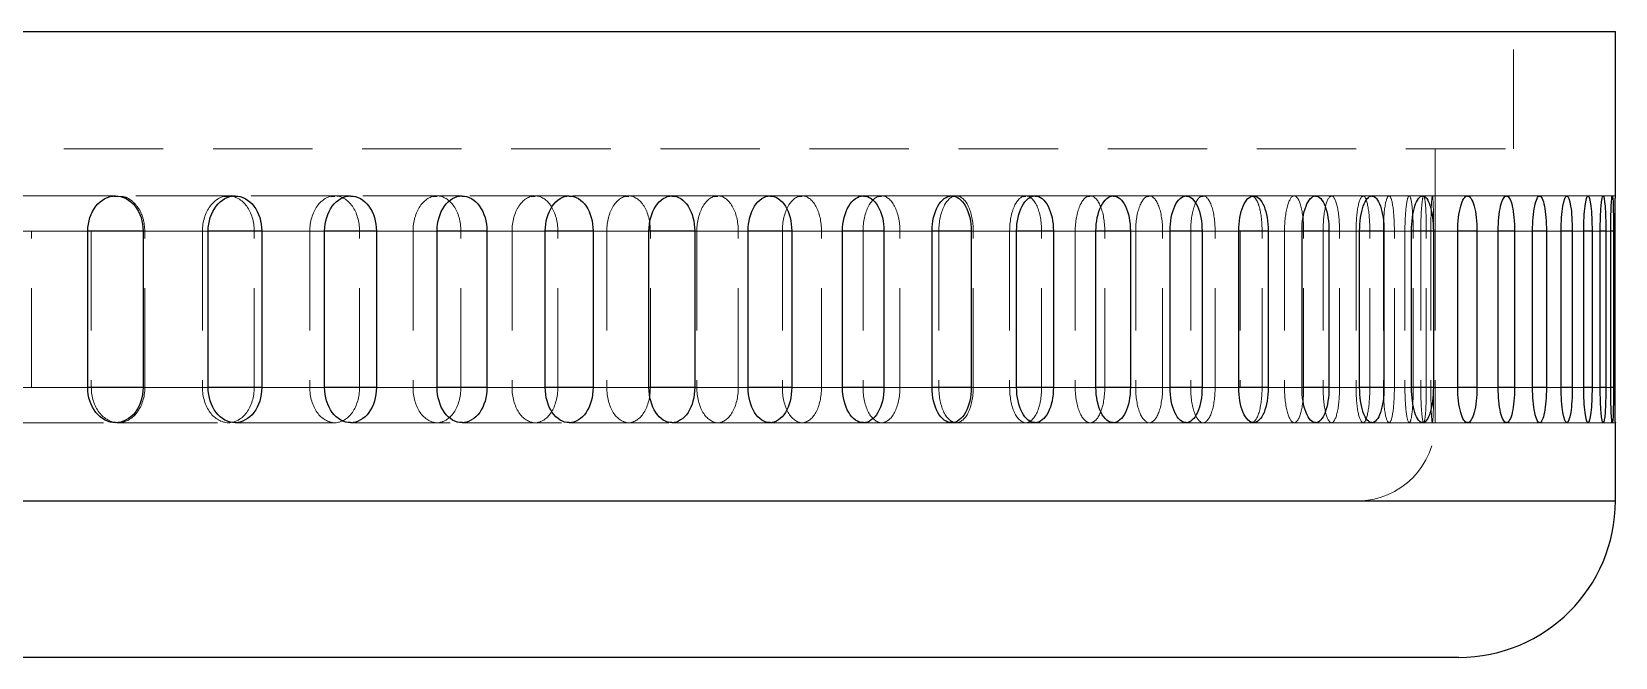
# Model space of a CAD drawing. Header units: millimetres. Extents: x 0 to 420, y 0 to 297.
# Drawn here: x 330.42 to 350.65, y 115.15 to 123.15 of the extents above; entities that cross this region are included whole.
import ezdxf

# ---------------------------------------------------------------- set-up
doc = ezdxf.new("R2010")
doc.units = ezdxf.units.MM
doc.linetypes.add('HIDDEN', pattern=[1.905, 1.27, -0.635])

msp = doc.modelspace()

# ---------------------------------------------------------------- linework, layer by layer
at = {"color": 7, "linetype": 'Continuous', "lineweight": 25}
for p, q in [((300.349, 123.149), (350.649, 123.149)), ((350.649, 121.043), (350.649, 123.149)), ((331.134, 118.599), (331.134, 120.599)), ((331.841, 120.599), (331.841, 118.599)), ((332.672, 118.599), (332.672, 120.599)), ((333.357, 120.599), (333.357, 118.599)), ((334.16, 118.599), (334.16, 120.599)), ((334.821, 120.599), (334.821, 118.599)), ((335.596, 118.599), (335.596, 120.599)), ((336.233, 120.599), (336.233, 118.599)), ((336.978, 118.599), (336.978, 120.599)), ((337.589, 120.599), (337.589, 118.599)), ((338.303, 118.599), (338.303, 120.599)), ((338.888, 120.599), (338.888, 118.599)), ((339.57, 118.599), (339.57, 120.599)), ((340.127, 120.599), (340.127, 118.599)), ((340.776, 118.599), (340.776, 120.599)), ((341.305, 120.599), (341.305, 118.599)), ((341.92, 118.599), (341.92, 120.599)), ((342.42, 120.599), (342.42, 118.599)), ((343, 118.599), (343, 120.599)), ((343.47, 120.599), (343.47, 118.599)), ((344.014, 118.599), (344.014, 120.599)), ((344.453, 120.599), (344.453, 118.599)), ((344.96, 118.599), (344.96, 120.599)), ((345.369, 120.599), (345.369, 118.599)), ((345.838, 118.599), (345.838, 120.599)), ((346.215, 120.599), (346.215, 118.599)), ((346.646, 118.599), (346.646, 120.599)), ((346.99, 120.599), (346.99, 118.599)), ((347.382, 118.599), (347.382, 120.599)), ((347.693, 120.599), (347.693, 118.599)), ((348.046, 118.599), (348.046, 120.599)), ((348.324, 120.599), (348.324, 118.599)), ((348.636, 118.599), (348.636, 120.599)), ((348.88, 120.599), (348.88, 118.599)), ((349.152, 118.599), (349.152, 120.599)), ((349.362, 120.599), (349.362, 118.599)), ((349.592, 118.599), (349.592, 120.599)), ((349.768, 120.599), (349.768, 118.599)), ((349.957, 118.599), (349.957, 120.599)), ((350.098, 120.599), (350.098, 118.599)), ((350.245, 118.599), (350.245, 120.599)), ((350.351, 120.599), (350.351, 118.599)), ((350.456, 118.599), (350.456, 120.599)), ((350.527, 120.599), (350.527, 118.599)), ((350.59, 118.599), (350.59, 120.599)), ((350.625, 120.599), (350.625, 118.599)), ((350.647, 118.599), (350.647, 120.599)), ((350.649, 117.149), (350.649, 118.155)), ((348.649, 115.149), (300.349, 115.149))]:
    msp.add_line(p, q, dxfattribs=at)
at = {"color": 7, "linetype": 'HIDDEN', "lineweight": 18}
for p, q in [((349.349, 121.649), (349.349, 123.149)), ((300.349, 121.649), (349.349, 121.649)), ((348.349, 121.048), (348.349, 121.649)), ((331.489, 121.049), (330.065, 121.049)), ((331.465, 121.039), (331.522, 121.043)), ((331.548, 121.039), (331.489, 121.043)), ((333.016, 121.049), (331.522, 121.049)), ((332.876, 121.039), (332.931, 121.043)), ((334.492, 121.049), (333.016, 121.049)), ((333.073, 121.039), (333.016, 121.043)), ((334.237, 121.039), (334.29, 121.043)), ((335.916, 121.049), (334.492, 121.049)), ((334.547, 121.039), (334.492, 121.043)), ((335.545, 121.039), (335.596, 121.043)), ((337.285, 121.049), (335.916, 121.049)), ((335.969, 121.039), (335.916, 121.043)), ((336.799, 121.039), (336.848, 121.043)), ((338.597, 121.049), (337.285, 121.049)), ((337.336, 121.039), (337.285, 121.043)), ((337.997, 121.039), (338.044, 121.043)), ((339.85, 121.049), (338.597, 121.049)), ((338.646, 121.039), (338.597, 121.043)), ((339.137, 121.039), (339.182, 121.043)), ((341.042, 121.049), (339.85, 121.049)), ((339.896, 121.039), (339.85, 121.043)), ((340.217, 121.039), (340.259, 121.043)), ((342.171, 121.049), (341.042, 121.049)), ((341.086, 121.039), (341.042, 121.043)), ((341.236, 121.039), (341.275, 121.043)), ((343.236, 121.049), (342.171, 121.049)), ((342.213, 121.039), (342.171, 121.043)), ((342.192, 121.039), (342.229, 121.043)), ((343.083, 121.039), (343.117, 121.043)), ((344.235, 121.049), (343.236, 121.049)), ((343.276, 121.039), (343.236, 121.043)), ((343.908, 121.039), (343.94, 121.043)), ((345.166, 121.049), (344.235, 121.049)), ((344.272, 121.039), (344.235, 121.043)), ((344.666, 121.039), (344.695, 121.043)), ((346.028, 121.049), (345.166, 121.049)), ((345.2, 121.039), (345.166, 121.043)), ((345.356, 121.039), (345.382, 121.043)), ((346.82, 121.049), (346.028, 121.049)), ((346.06, 121.039), (346.028, 121.043)), ((347.54, 121.049), (346.82, 121.049)), ((346.848, 121.039), (346.82, 121.043)), ((347.005, 121.036), (347.022, 121.048)), ((347.412, 121.036), (347.426, 121.048)), ((347.566, 121.039), (347.539, 121.043)), ((348.187, 121.049), (347.54, 121.049)), ((348.76, 121.049), (348.187, 121.049)), ((348.21, 121.039), (348.187, 121.043)), ((349.259, 121.049), (348.76, 121.049)), ((348.78, 121.039), (348.76, 121.043)), ((349.682, 121.049), (349.259, 121.049)), ((349.276, 121.039), (349.259, 121.043)), ((350.029, 121.049), (349.682, 121.049)), ((349.697, 121.039), (349.682, 121.043)), ((350.3, 121.049), (350.029, 121.049)), ((350.041, 121.039), (350.029, 121.043)), ((350.494, 121.049), (350.3, 121.049)), ((350.309, 121.039), (350.3, 121.043)), ((350.499, 121.039), (350.493, 121.043)), ((350.61, 121.049), (350.494, 121.049)), ((350.649, 121.049), (350.61, 121.049)), ((331.134, 120.599), (329.71, 120.599)), ((330.417, 118.599), (330.417, 120.599)), ((331.841, 120.599), (330.417, 120.599)), ((331.134, 120.599), (330.417, 120.599)), ((331.179, 120.599), (331.179, 118.599)), ((332.672, 120.599), (331.179, 120.599)), ((331.863, 118.599), (331.863, 120.599)), ((333.357, 120.599), (331.863, 120.599)), ((332.672, 120.599), (331.863, 120.599)), ((332.599, 120.599), (332.599, 118.599)), ((334.16, 120.599), (332.599, 120.599)), ((333.26, 118.599), (333.26, 120.599)), ((334.821, 120.599), (333.26, 120.599)), ((334.16, 120.599), (333.26, 120.599)), ((333.97, 120.599), (333.97, 118.599)), ((335.596, 120.599), (333.97, 120.599)), ((334.606, 118.599), (334.606, 120.599)), ((336.233, 120.599), (334.606, 120.599)), ((335.596, 120.599), (334.606, 120.599)), ((335.289, 120.599), (335.289, 118.599)), ((336.978, 120.599), (335.289, 120.599)), ((335.9, 118.599), (335.9, 120.599)), ((337.589, 120.599), (335.9, 120.599)), ((336.978, 120.599), (335.9, 120.599)), ((336.554, 120.599), (336.554, 118.599)), ((338.303, 120.599), (336.554, 120.599)), ((337.139, 118.599), (337.139, 120.599)), ((338.888, 120.599), (337.139, 120.599)), ((338.303, 120.599), (337.139, 120.599)), ((337.764, 120.599), (337.764, 118.599)), ((339.57, 120.599), (337.764, 120.599)), ((338.321, 118.599), (338.321, 120.599)), ((340.127, 120.599), (338.321, 120.599)), ((339.57, 120.599), (338.321, 120.599)), ((338.915, 120.599), (338.915, 118.599)), ((340.776, 120.599), (338.915, 120.599)), ((339.444, 118.599), (339.444, 120.599)), ((341.305, 120.599), (339.444, 120.599)), ((340.776, 120.599), (339.444, 120.599)), ((340.007, 120.599), (340.007, 118.599)), ((341.92, 120.599), (340.007, 120.599)), ((340.507, 118.599), (340.507, 120.599)), ((342.42, 120.599), (340.507, 120.599)), ((341.92, 120.599), (340.507, 120.599)), ((341.038, 120.599), (341.038, 118.599)), ((343, 120.599), (341.038, 120.599)), ((341.509, 118.599), (341.509, 120.599)), ((343.47, 120.599), (341.509, 120.599)), ((343, 120.599), (341.509, 120.599)), ((342.007, 120.599), (342.007, 118.599)), ((344.014, 120.599), (342.007, 120.599)), ((342.446, 118.599), (342.446, 120.599)), ((344.453, 120.599), (342.446, 120.599)), ((344.014, 120.599), (342.446, 120.599)), ((342.911, 120.599), (342.911, 118.599)), ((344.96, 120.599), (342.911, 120.599)), ((343.319, 118.599), (343.319, 120.599)), ((345.369, 120.599), (343.319, 120.599)), ((344.96, 120.599), (343.319, 120.599)), ((343.749, 120.599), (343.749, 118.599)), ((345.838, 120.599), (343.749, 120.599)), ((344.126, 118.599), (344.126, 120.599)), ((346.215, 120.599), (344.126, 120.599)), ((345.838, 120.599), (344.126, 120.599)), ((344.521, 120.599), (344.521, 118.599)), ((346.646, 120.599), (344.521, 120.599)), ((344.865, 118.599), (344.865, 120.599)), ((346.99, 120.599), (344.865, 120.599)), ((346.646, 120.599), (344.865, 120.599)), ((345.224, 120.599), (345.224, 118.599)), ((347.382, 120.599), (345.224, 120.599)), ((345.536, 118.599), (345.536, 120.599)), ((347.693, 120.599), (345.536, 120.599)), ((347.382, 120.599), (345.536, 120.599)), ((345.858, 120.599), (345.858, 118.599)), ((348.046, 120.599), (345.858, 120.599)), ((346.136, 118.599), (346.136, 120.599)), ((348.324, 120.599), (346.136, 120.599)), ((348.046, 120.599), (346.136, 120.599)), ((346.422, 120.599), (346.422, 118.599)), ((348.636, 120.599), (346.422, 120.599)), ((346.667, 118.599), (346.667, 120.599)), ((348.88, 120.599), (346.667, 120.599)), ((348.636, 120.599), (346.667, 120.599)), ((346.915, 120.599), (346.915, 118.599)), ((349.152, 120.599), (346.915, 120.599)), ((347.125, 118.599), (347.125, 120.599)), ((349.362, 120.599), (347.125, 120.599)), ((349.152, 120.599), (347.125, 120.599)), ((347.336, 120.599), (347.336, 118.599)), ((349.592, 120.599), (347.336, 120.599)), ((347.512, 118.599), (347.512, 120.599)), ((349.768, 120.599), (347.512, 120.599)), ((349.592, 120.599), (347.512, 120.599)), ((347.685, 120.599), (347.685, 118.599)), ((349.957, 120.599), (347.685, 120.599)), ((347.826, 118.599), (347.826, 120.599)), ((350.098, 120.599), (347.826, 120.599)), ((349.957, 120.599), (347.826, 120.599)), ((347.961, 120.599), (347.961, 118.599)), ((350.245, 120.599), (347.961, 120.599)), ((348.067, 118.599), (348.067, 120.599)), ((350.351, 120.599), (348.067, 120.599)), ((350.245, 120.599), (348.067, 120.599)), ((348.163, 120.599), (348.163, 118.599)), ((350.456, 120.599), (348.163, 120.599)), ((348.234, 118.599), (348.234, 120.599)), ((350.527, 120.599), (348.234, 120.599)), ((350.456, 120.599), (348.234, 120.599)), ((348.292, 120.599), (348.292, 118.599)), ((350.59, 120.599), (348.292, 120.599)), ((348.327, 118.599), (348.327, 120.599)), ((350.625, 120.599), (348.327, 120.599)), ((350.59, 120.599), (348.327, 120.599)), ((348.347, 120.599), (348.347, 118.599)), ((350.647, 120.599), (348.347, 120.599)), ((331.134, 118.599), (329.71, 118.599)), ((331.841, 118.599), (330.417, 118.599)), ((331.134, 118.599), (330.417, 118.599)), ((332.672, 118.599), (331.179, 118.599)), ((333.357, 118.599), (331.863, 118.599)), ((332.672, 118.599), (331.863, 118.599)), ((334.16, 118.599), (332.599, 118.599)), ((334.821, 118.599), (333.26, 118.599)), ((334.16, 118.599), (333.26, 118.599)), ((335.596, 118.599), (333.97, 118.599)), ((336.233, 118.599), (334.606, 118.599)), ((335.596, 118.599), (334.606, 118.599)), ((336.978, 118.599), (335.289, 118.599)), ((337.589, 118.599), (335.9, 118.599)), ((336.978, 118.599), (335.9, 118.599)), ((338.303, 118.599), (336.554, 118.599)), ((338.888, 118.599), (337.139, 118.599)), ((338.303, 118.599), (337.139, 118.599)), ((339.57, 118.599), (337.764, 118.599)), ((340.127, 118.599), (338.321, 118.599)), ((339.57, 118.599), (338.321, 118.599)), ((340.776, 118.599), (338.915, 118.599)), ((341.305, 118.599), (339.444, 118.599)), ((340.776, 118.599), (339.444, 118.599)), ((341.92, 118.599), (340.007, 118.599)), ((342.42, 118.599), (340.507, 118.599)), ((341.92, 118.599), (340.507, 118.599)), ((343, 118.599), (341.038, 118.599)), ((343.47, 118.599), (341.509, 118.599)), ((343, 118.599), (341.509, 118.599)), ((344.014, 118.599), (342.007, 118.599)), ((344.453, 118.599), (342.446, 118.599)), ((344.014, 118.599), (342.446, 118.599)), ((344.96, 118.599), (342.911, 118.599)), ((345.369, 118.599), (343.319, 118.599)), ((344.96, 118.599), (343.319, 118.599)), ((345.838, 118.599), (343.749, 118.599)), ((346.215, 118.599), (344.126, 118.599)), ((345.838, 118.599), (344.126, 118.599)), ((346.646, 118.599), (344.521, 118.599)), ((346.99, 118.599), (344.865, 118.599)), ((346.646, 118.599), (344.865, 118.599)), ((347.382, 118.599), (345.224, 118.599)), ((347.693, 118.599), (345.536, 118.599)), ((347.382, 118.599), (345.536, 118.599)), ((348.046, 118.599), (345.858, 118.599)), ((348.324, 118.599), (346.136, 118.599)), ((348.046, 118.599), (346.136, 118.599)), ((348.636, 118.599), (346.422, 118.599)), ((348.88, 118.599), (346.667, 118.599)), ((348.636, 118.599), (346.667, 118.599)), ((349.152, 118.599), (346.915, 118.599)), ((349.362, 118.599), (347.125, 118.599)), ((349.152, 118.599), (347.125, 118.599)), ((349.592, 118.599), (347.336, 118.599)), ((349.768, 118.599), (347.512, 118.599)), ((349.592, 118.599), (347.512, 118.599)), ((349.957, 118.599), (347.685, 118.599)), ((350.098, 118.599), (347.826, 118.599)), ((349.957, 118.599), (347.826, 118.599)), ((350.245, 118.599), (347.961, 118.599)), ((350.351, 118.599), (348.067, 118.599)), ((350.245, 118.599), (348.067, 118.599)), ((350.456, 118.599), (348.163, 118.599)), ((350.527, 118.599), (348.234, 118.599)), ((350.456, 118.599), (348.234, 118.599)), ((350.59, 118.599), (348.292, 118.599)), ((350.625, 118.599), (348.327, 118.599)), ((350.59, 118.599), (348.327, 118.599)), ((350.647, 118.599), (348.347, 118.599)), ((331.43, 118.159), (331.489, 118.155)), ((332.959, 118.159), (333.016, 118.155)), ((334.437, 118.159), (334.492, 118.155)), ((335.863, 118.159), (335.916, 118.155)), ((337.234, 118.159), (337.285, 118.155)), ((338.548, 118.159), (338.597, 118.155)), ((339.804, 118.159), (339.85, 118.155)), ((340.998, 118.159), (341.042, 118.155)), ((342.13, 118.159), (342.172, 118.155)), ((343.197, 118.159), (343.237, 118.155)), ((344.198, 118.159), (344.235, 118.155)), ((345.132, 118.159), (345.166, 118.155)), ((345.997, 118.159), (346.028, 118.155)), ((346.791, 118.159), (346.82, 118.155)), ((347.514, 118.159), (347.54, 118.155)), ((348.164, 118.159), (348.187, 118.155)), ((348.74, 118.159), (348.76, 118.155)), ((349.241, 118.159), (349.259, 118.155)), ((349.667, 118.159), (349.682, 118.155)), ((350.018, 118.159), (350.029, 118.155)), ((350.291, 118.159), (350.3, 118.155)), ((350.488, 118.159), (350.494, 118.155)), ((330.065, 118.149), (331.489, 118.149)), ((331.522, 118.149), (333.016, 118.149)), ((333.016, 118.149), (334.492, 118.149)), ((334.492, 118.149), (335.916, 118.149)), ((335.916, 118.149), (337.285, 118.149)), ((337.285, 118.149), (338.597, 118.149)), ((338.597, 118.149), (339.85, 118.149)), ((339.85, 118.149), (341.042, 118.149)), ((341.042, 118.149), (342.171, 118.149)), ((342.171, 118.149), (343.236, 118.149)), ((343.236, 118.149), (344.235, 118.149)), ((344.235, 118.149), (345.166, 118.149)), ((345.166, 118.149), (346.028, 118.149)), ((346.028, 118.149), (346.82, 118.149)), ((346.82, 118.149), (347.54, 118.149)), ((347.54, 118.149), (348.187, 118.149)), ((348.187, 118.149), (348.76, 118.149)), ((348.76, 118.149), (349.259, 118.149)), ((349.259, 118.149), (349.682, 118.149)), ((349.682, 118.149), (350.029, 118.149)), ((350.029, 118.149), (350.3, 118.149)), ((350.3, 118.149), (350.494, 118.149)), ((350.494, 118.149), (350.61, 118.149)), ((350.61, 118.149), (350.649, 118.149)), ((300.349, 117.149), (347.349, 117.149)), ((350.649, 117.149), (347.349, 117.149))]:
    msp.add_line(p, q, dxfattribs=at)
at = {"color": 8, "linetype": 'Continuous', "lineweight": 25}
for p, q in [((331.841, 120.599), (331.134, 120.599)), ((333.357, 120.599), (332.672, 120.599)), ((334.821, 120.599), (334.16, 120.599)), ((336.233, 120.599), (335.596, 120.599)), ((337.589, 120.599), (336.978, 120.599)), ((338.888, 120.599), (338.303, 120.599)), ((340.127, 120.599), (339.57, 120.599)), ((341.305, 120.599), (340.776, 120.599)), ((342.42, 120.599), (341.92, 120.599)), ((343.47, 120.599), (343, 120.599)), ((344.453, 120.599), (344.014, 120.599)), ((345.369, 120.599), (344.96, 120.599)), ((346.215, 120.599), (345.838, 120.599)), ((346.99, 120.599), (346.646, 120.599)), ((347.693, 120.599), (347.382, 120.599)), ((348.324, 120.599), (348.046, 120.599)), ((348.88, 120.599), (348.636, 120.599)), ((349.362, 120.599), (349.152, 120.599)), ((349.768, 120.599), (349.592, 120.599)), ((350.098, 120.599), (349.957, 120.599)), ((350.351, 120.599), (350.245, 120.599)), ((350.527, 120.599), (350.456, 120.599)), ((350.625, 120.599), (350.59, 120.599)), ((331.841, 118.599), (331.134, 118.599)), ((333.357, 118.599), (332.672, 118.599)), ((334.821, 118.599), (334.16, 118.599)), ((336.233, 118.599), (335.596, 118.599)), ((337.589, 118.599), (336.978, 118.599)), ((338.888, 118.599), (338.303, 118.599)), ((340.127, 118.599), (339.57, 118.599)), ((341.305, 118.599), (340.776, 118.599)), ((342.42, 118.599), (341.92, 118.599)), ((343.47, 118.599), (343, 118.599)), ((344.453, 118.599), (344.014, 118.599)), ((345.369, 118.599), (344.96, 118.599)), ((346.215, 118.599), (345.838, 118.599)), ((346.99, 118.599), (346.646, 118.599)), ((347.693, 118.599), (347.382, 118.599)), ((348.324, 118.599), (348.046, 118.599)), ((348.88, 118.599), (348.636, 118.599)), ((349.362, 118.599), (349.152, 118.599)), ((349.768, 118.599), (349.592, 118.599)), ((350.098, 118.599), (349.957, 118.599)), ((350.351, 118.599), (350.245, 118.599)), ((350.527, 118.599), (350.456, 118.599)), ((350.625, 118.599), (350.59, 118.599)), ((300.349, 117.149), (350.649, 117.149))]:
    msp.add_line(p, q, dxfattribs=at)
at = {"color": 7, "linetype": 'HIDDEN', "lineweight": 18}
msp.add_arc((347.349, 118.149), 1, 270, 0, dxfattribs=at)
at = {"color": 7, "linetype": 'Continuous', "lineweight": 25}
msp.add_arc((348.649, 117.149), 2, 270, 0, dxfattribs=at)
for points, knots in [([(331.134, 120.599), (331.134, 120.718), (331.173, 120.834), (331.304, 121), (331.397, 121.049), (331.581, 121.049), (331.672, 121.001), (331.804, 120.834), (331.841, 120.718), (331.841, 120.599)], [0, 0, 0, 0, 0.25, 0.25, 0.5, 0.5, 0.75, 0.75, 1, 1, 1, 1]), ([(332.672, 120.599), (332.672, 120.718), (332.71, 120.834), (332.837, 121), (332.926, 121.049), (333.105, 121.049), (333.193, 121.001), (333.321, 120.834), (333.357, 120.718), (333.357, 120.599)], [0, 0, 0, 0, 0.25, 0.25, 0.5, 0.5, 0.75, 0.75, 1, 1, 1, 1]), ([(334.16, 120.599), (334.16, 120.718), (334.197, 120.834), (334.319, 121), (334.406, 121.049), (334.578, 121.049), (334.664, 121.001), (334.786, 120.834), (334.821, 120.718), (334.821, 120.599)], [0, 0, 0, 0, 0.25, 0.25, 0.5, 0.5, 0.75, 0.75, 1, 1, 1, 1]), ([(335.596, 120.599), (335.596, 120.718), (335.631, 120.834), (335.749, 121), (335.833, 121.049), (335.999, 121.049), (336.081, 121.001), (336.199, 120.834), (336.233, 120.718), (336.233, 120.599)], [0, 0, 0, 0, 0.25, 0.25, 0.5, 0.5, 0.75, 0.75, 1, 1, 1, 1]), ([(336.978, 120.599), (336.978, 120.718), (337.012, 120.834), (337.125, 121), (337.205, 121.049), (337.365, 121.049), (337.443, 121.001), (337.557, 120.834), (337.589, 120.718), (337.589, 120.599)], [0, 0, 0, 0, 0.25, 0.25, 0.5, 0.5, 0.75, 0.75, 1, 1, 1, 1]), ([(338.303, 120.599), (338.303, 120.718), (338.335, 120.834), (338.444, 121), (338.521, 121.049), (338.673, 121.049), (338.749, 121.001), (338.857, 120.834), (338.888, 120.718), (338.888, 120.599)], [0, 0, 0, 0, 0.25, 0.25, 0.5, 0.5, 0.75, 0.75, 1, 1, 1, 1]), ([(339.57, 120.599), (339.57, 120.718), (339.6, 120.834), (339.704, 121), (339.777, 121.049), (339.923, 121.049), (339.994, 121.001), (340.098, 120.834), (340.127, 120.718), (340.127, 120.599)], [0, 0, 0, 0, 0.25, 0.25, 0.5, 0.5, 0.75, 0.75, 1, 1, 1, 1]), ([(340.776, 120.599), (340.776, 120.718), (340.805, 120.834), (340.904, 121), (340.973, 121.049), (341.111, 121.049), (341.179, 121.001), (341.277, 120.834), (341.305, 120.718), (341.305, 120.599)], [0, 0, 0, 0, 0.25, 0.25, 0.5, 0.5, 0.75, 0.75, 1, 1, 1, 1]), ([(341.92, 120.599), (341.92, 120.718), (341.947, 120.834), (342.04, 121), (342.106, 121.049), (342.237, 121.049), (342.301, 121.001), (342.394, 120.834), (342.42, 120.718), (342.42, 120.599)], [0, 0, 0, 0, 0.25, 0.25, 0.5, 0.5, 0.75, 0.75, 1, 1, 1, 1]), ([(343, 120.599), (343, 120.718), (343.025, 120.834), (343.113, 121), (343.175, 121.049), (343.298, 121.049), (343.358, 121.001), (343.445, 120.834), (343.47, 120.718), (343.47, 120.599)], [0, 0, 0, 0, 0.25, 0.25, 0.5, 0.5, 0.75, 0.75, 1, 1, 1, 1]), ([(344.014, 120.599), (344.014, 120.718), (344.038, 120.834), (344.12, 121), (344.178, 121.049), (344.292, 121.049), (344.349, 121.001), (344.43, 120.834), (344.453, 120.718), (344.453, 120.599)], [0, 0, 0, 0, 0.25, 0.25, 0.5, 0.5, 0.75, 0.75, 1, 1, 1, 1]), ([(344.96, 120.599), (344.96, 120.718), (344.983, 120.834), (345.059, 121), (345.113, 121.049), (345.219, 121.049), (345.272, 121.001), (345.347, 120.834), (345.369, 120.718), (345.369, 120.599)], [0, 0, 0, 0, 0.25, 0.25, 0.5, 0.5, 0.75, 0.75, 1, 1, 1, 1]), ([(345.838, 120.599), (345.838, 120.718), (345.859, 120.834), (345.929, 121), (345.979, 121.049), (346.077, 121.049), (346.126, 121.001), (346.195, 120.834), (346.215, 120.718), (346.215, 120.599)], [0, 0, 0, 0, 0.25, 0.25, 0.5, 0.5, 0.75, 0.75, 1, 1, 1, 1]), ([(346.646, 120.599), (346.646, 120.718), (346.665, 120.834), (346.729, 121), (346.775, 121.049), (346.865, 121.049), (346.909, 121.001), (346.972, 120.834), (346.99, 120.718), (346.99, 120.599)], [0, 0, 0, 0, 0.25, 0.25, 0.5, 0.5, 0.75, 0.75, 1, 1, 1, 1]), ([(347.382, 120.599), (347.382, 120.718), (347.399, 120.834), (347.458, 121), (347.499, 121.049), (347.58, 121.049), (347.62, 121.001), (347.677, 120.834), (347.693, 120.718), (347.693, 120.599)], [0, 0, 0, 0, 0.25, 0.25, 0.5, 0.5, 0.75, 0.75, 1, 1, 1, 1]), ([(348.046, 120.599), (348.046, 120.718), (348.061, 120.834), (348.114, 121), (348.15, 121.049), (348.223, 121.049), (348.259, 121.001), (348.31, 120.834), (348.324, 120.718), (348.324, 120.599)], [0, 0, 0, 0, 0.25, 0.25, 0.5, 0.5, 0.75, 0.75, 1, 1, 1, 1]), ([(348.636, 120.599), (348.636, 120.718), (348.65, 120.834), (348.696, 121), (348.728, 121.049), (348.792, 121.049), (348.823, 121.001), (348.868, 120.834), (348.88, 120.718), (348.88, 120.599)], [0, 0, 0, 0, 0.25, 0.25, 0.5, 0.5, 0.75, 0.75, 1, 1, 1, 1]), ([(349.152, 120.599), (349.152, 120.718), (349.164, 120.834), (349.203, 121), (349.231, 121.049), (349.286, 121.049), (349.313, 121.001), (349.351, 120.833), (349.362, 120.717), (349.362, 120.599)], [0, 0, 0, 0, 0.25, 0.25, 0.5, 0.5, 0.75, 0.75, 1, 1, 1, 1]), ([(349.592, 120.599), (349.592, 120.718), (349.602, 120.834), (349.636, 121), (349.659, 121.049), (349.705, 121.049), (349.727, 121.001), (349.759, 120.833), (349.768, 120.717), (349.768, 120.599)], [0, 0, 0, 0, 0.25, 0.25, 0.5, 0.5, 0.75, 0.75, 1, 1, 1, 1]), ([(349.957, 120.599), (349.957, 120.718), (349.965, 120.834), (349.992, 121), (350.011, 121.049), (350.048, 121.049), (350.065, 121.001), (350.091, 120.833), (350.098, 120.717), (350.098, 120.599)], [0, 0, 0, 0, 0.25, 0.25, 0.5, 0.5, 0.75, 0.75, 1, 1, 1, 1]), ([(350.245, 120.599), (350.245, 120.718), (350.251, 120.834), (350.272, 121), (350.286, 121.049), (350.314, 121.049), (350.327, 121.001), (350.346, 120.833), (350.351, 120.717), (350.351, 120.599)], [0, 0, 0, 0, 0.25, 0.25, 0.5, 0.5, 0.75, 0.75, 1, 1, 1, 1]), ([(350.456, 120.599), (350.456, 120.718), (350.461, 120.834), (350.475, 121), (350.484, 121.049), (350.503, 121.049), (350.511, 121.001), (350.524, 120.833), (350.527, 120.717), (350.527, 120.599)], [0, 0, 0, 0, 0.25, 0.25, 0.5, 0.5, 0.75, 0.75, 1, 1, 1, 1]), ([(350.59, 120.599), (350.59, 120.718), (350.593, 120.834), (350.6, 121), (350.605, 121.049), (350.614, 121.049), (350.619, 121.001), (350.624, 120.833), (350.625, 120.717), (350.625, 120.599)], [0, 0, 0, 0, 0.25, 0.25, 0.5, 0.5, 0.75, 0.75, 1, 1, 1, 1]), ([(350.647, 120.599), (350.647, 120.65), (350.647, 120.751), (350.647, 120.886), (350.648, 120.987), (350.649, 121.044), (350.649, 121.043), (350.649, 121.043)], [0, 0, 0, 0, 0.214832, 0.429663, 0.6445, 0.859341, 1, 1, 1, 1]), ([(331.841, 118.599), (331.841, 118.48), (331.803, 118.364), (331.673, 118.198), (331.581, 118.149), (331.397, 118.149), (331.305, 118.197), (331.172, 118.365), (331.134, 118.48), (331.134, 118.599)], [0, 0, 0, 0, 0.25, 0.25, 0.5, 0.5, 0.75, 0.75, 1, 1, 1, 1]), ([(333.357, 118.599), (333.357, 118.48), (333.32, 118.364), (333.194, 118.198), (333.105, 118.149), (332.927, 118.149), (332.838, 118.197), (332.709, 118.365), (332.672, 118.48), (332.672, 118.599)], [0, 0, 0, 0, 0.25, 0.25, 0.5, 0.5, 0.75, 0.75, 1, 1, 1, 1]), ([(334.821, 118.599), (334.821, 118.48), (334.786, 118.364), (334.665, 118.198), (334.579, 118.149), (334.406, 118.149), (334.32, 118.197), (334.196, 118.365), (334.16, 118.48), (334.16, 118.599)], [0, 0, 0, 0, 0.25, 0.25, 0.5, 0.5, 0.75, 0.75, 1, 1, 1, 1]), ([(336.233, 118.599), (336.233, 118.48), (336.199, 118.364), (336.082, 118.198), (335.999, 118.149), (335.833, 118.149), (335.75, 118.197), (335.631, 118.365), (335.596, 118.48), (335.596, 118.599)], [0, 0, 0, 0, 0.25, 0.25, 0.5, 0.5, 0.75, 0.75, 1, 1, 1, 1]), ([(337.589, 118.599), (337.589, 118.48), (337.556, 118.364), (337.444, 118.198), (337.365, 118.149), (337.206, 118.149), (337.126, 118.197), (337.011, 118.365), (336.978, 118.48), (336.978, 118.599)], [0, 0, 0, 0, 0.25, 0.25, 0.5, 0.5, 0.75, 0.75, 1, 1, 1, 1]), ([(338.888, 118.599), (338.888, 118.48), (338.856, 118.364), (338.749, 118.198), (338.673, 118.149), (338.521, 118.149), (338.445, 118.197), (338.335, 118.365), (338.303, 118.48), (338.303, 118.599)], [0, 0, 0, 0, 0.25, 0.25, 0.5, 0.5, 0.75, 0.75, 1, 1, 1, 1]), ([(340.127, 118.599), (340.127, 118.48), (340.097, 118.364), (339.995, 118.198), (339.923, 118.149), (339.778, 118.149), (339.705, 118.197), (339.6, 118.365), (339.57, 118.48), (339.57, 118.599)], [0, 0, 0, 0, 0.25, 0.25, 0.5, 0.5, 0.75, 0.75, 1, 1, 1, 1]), ([(341.305, 118.599), (341.305, 118.48), (341.277, 118.364), (341.18, 118.198), (341.111, 118.149), (340.973, 118.149), (340.904, 118.197), (340.805, 118.365), (340.776, 118.48), (340.776, 118.599)], [0, 0, 0, 0, 0.25, 0.25, 0.5, 0.5, 0.75, 0.75, 1, 1, 1, 1]), ([(342.42, 118.599), (342.42, 118.48), (342.393, 118.364), (342.302, 118.198), (342.237, 118.149), (342.106, 118.149), (342.041, 118.197), (341.947, 118.365), (341.92, 118.48), (341.92, 118.599)], [0, 0, 0, 0, 0.25, 0.25, 0.5, 0.5, 0.75, 0.75, 1, 1, 1, 1]), ([(343.47, 118.599), (343.47, 118.48), (343.445, 118.364), (343.359, 118.198), (343.298, 118.149), (343.175, 118.149), (343.114, 118.197), (343.025, 118.365), (343, 118.48), (343, 118.599)], [0, 0, 0, 0, 0.25, 0.25, 0.5, 0.5, 0.75, 0.75, 1, 1, 1, 1]), ([(344.453, 118.599), (344.453, 118.48), (344.43, 118.364), (344.35, 118.198), (344.293, 118.149), (344.178, 118.149), (344.12, 118.197), (344.037, 118.365), (344.014, 118.48), (344.014, 118.599)], [0, 0, 0, 0, 0.25, 0.25, 0.5, 0.5, 0.75, 0.75, 1, 1, 1, 1]), ([(345.369, 118.599), (345.369, 118.48), (345.347, 118.364), (345.273, 118.198), (345.22, 118.149), (345.113, 118.149), (345.06, 118.197), (344.982, 118.365), (344.96, 118.48), (344.96, 118.599)], [0, 0, 0, 0, 0.25, 0.25, 0.5, 0.5, 0.75, 0.75, 1, 1, 1, 1]), ([(346.215, 118.599), (346.215, 118.48), (346.195, 118.364), (346.126, 118.198), (346.077, 118.149), (345.979, 118.149), (345.93, 118.197), (345.859, 118.365), (345.838, 118.48), (345.838, 118.599)], [0, 0, 0, 0, 0.25, 0.25, 0.5, 0.5, 0.75, 0.75, 1, 1, 1, 1]), ([(346.99, 118.599), (346.99, 118.48), (346.972, 118.364), (346.909, 118.198), (346.865, 118.149), (346.775, 118.149), (346.73, 118.197), (346.664, 118.365), (346.646, 118.48), (346.646, 118.599)], [0, 0, 0, 0, 0.25, 0.25, 0.5, 0.5, 0.75, 0.75, 1, 1, 1, 1]), ([(347.693, 118.599), (347.693, 118.48), (347.677, 118.364), (347.621, 118.198), (347.58, 118.149), (347.499, 118.149), (347.458, 118.197), (347.399, 118.365), (347.382, 118.48), (347.382, 118.599)], [0, 0, 0, 0, 0.25, 0.25, 0.5, 0.5, 0.75, 0.75, 1, 1, 1, 1]), ([(348.324, 118.599), (348.324, 118.48), (348.309, 118.364), (348.259, 118.198), (348.223, 118.149), (348.151, 118.149), (348.114, 118.197), (348.061, 118.365), (348.046, 118.48), (348.046, 118.599)], [0, 0, 0, 0, 0.25, 0.25, 0.5, 0.5, 0.75, 0.75, 1, 1, 1, 1]), ([(348.88, 118.599), (348.88, 118.48), (348.868, 118.364), (348.823, 118.198), (348.792, 118.149), (348.728, 118.149), (348.696, 118.197), (348.65, 118.365), (348.636, 118.48), (348.636, 118.599)], [0, 0, 0, 0, 0.25, 0.25, 0.5, 0.5, 0.75, 0.75, 1, 1, 1, 1]), ([(349.362, 118.599), (349.362, 118.48), (349.351, 118.364), (349.313, 118.198), (349.286, 118.149), (349.231, 118.149), (349.204, 118.197), (349.163, 118.365), (349.152, 118.48), (349.152, 118.599)], [0, 0, 0, 0, 0.25, 0.25, 0.5, 0.5, 0.75, 0.75, 1, 1, 1, 1]), ([(349.768, 118.599), (349.768, 118.48), (349.759, 118.364), (349.728, 118.198), (349.705, 118.149), (349.659, 118.149), (349.636, 118.197), (349.602, 118.365), (349.592, 118.48), (349.592, 118.599)], [0, 0, 0, 0, 0.25, 0.25, 0.5, 0.5, 0.75, 0.75, 1, 1, 1, 1]), ([(350.098, 118.599), (350.098, 118.48), (350.091, 118.364), (350.066, 118.198), (350.048, 118.149), (350.011, 118.149), (349.992, 118.197), (349.965, 118.365), (349.957, 118.48), (349.957, 118.599)], [0, 0, 0, 0, 0.25, 0.25, 0.5, 0.5, 0.75, 0.75, 1, 1, 1, 1]), ([(350.351, 118.599), (350.351, 118.48), (350.346, 118.364), (350.327, 118.198), (350.314, 118.149), (350.286, 118.149), (350.272, 118.197), (350.251, 118.365), (350.245, 118.48), (350.245, 118.599)], [0, 0, 0, 0, 0.25, 0.25, 0.5, 0.5, 0.75, 0.75, 1, 1, 1, 1]), ([(350.527, 118.599), (350.527, 118.48), (350.524, 118.364), (350.512, 118.198), (350.503, 118.149), (350.484, 118.149), (350.475, 118.197), (350.46, 118.365), (350.456, 118.48), (350.456, 118.599)], [0, 0, 0, 0, 0.25, 0.25, 0.5, 0.5, 0.75, 0.75, 1, 1, 1, 1]), ([(350.625, 118.599), (350.625, 118.48), (350.624, 118.364), (350.619, 118.198), (350.614, 118.149), (350.605, 118.149), (350.6, 118.197), (350.593, 118.365), (350.59, 118.48), (350.59, 118.599)], [0, 0, 0, 0, 0.25, 0.25, 0.5, 0.5, 0.75, 0.75, 1, 1, 1, 1]), ([(350.649, 118.155), (350.649, 118.153), (350.649, 118.147), (350.648, 118.189), (350.648, 118.276), (350.647, 118.403), (350.647, 118.517), (350.647, 118.583), (350.647, 118.599)], [0, 0, 0, 0, 0.074111, 0.288755, 0.503401, 0.718055, 0.932709, 1, 1, 1, 1])]:
    msp.add_open_spline(points, degree=3, knots=knots, dxfattribs=at)
at = {"color": 7, "linetype": 'HIDDEN', "lineweight": 18}
for points, knots in [([(331.863, 120.599), (331.859, 120.65), (331.852, 120.751), (331.793, 120.886), (331.707, 120.987), (331.611, 121.044), (331.547, 121.043), (331.522, 121.043)], [0, 0, 0, 0, 0.214739, 0.429478, 0.644222, 0.858969, 1, 1, 1, 1]), ([(333.26, 120.599), (333.26, 120.718), (333.225, 120.834), (333.103, 121), (333.017, 121.049), (332.845, 121.049), (332.759, 121.001), (332.635, 120.834), (332.599, 120.718), (332.599, 120.599)], [0, 0, 0, 0, 0.25, 0.25, 0.5, 0.5, 0.75, 0.75, 1, 1, 1, 1]), ([(334.606, 120.599), (334.606, 120.718), (334.572, 120.834), (334.456, 121), (334.373, 121.049), (334.207, 121.049), (334.124, 121.001), (334.004, 120.834), (333.97, 120.718), (333.97, 120.599)], [0, 0, 0, 0, 0.25, 0.25, 0.5, 0.5, 0.75, 0.75, 1, 1, 1, 1]), ([(335.9, 120.599), (335.9, 120.718), (335.867, 120.834), (335.755, 121), (335.676, 121.049), (335.517, 121.049), (335.437, 121.001), (335.322, 120.834), (335.289, 120.718), (335.289, 120.599)], [0, 0, 0, 0, 0.25, 0.25, 0.5, 0.5, 0.75, 0.75, 1, 1, 1, 1]), ([(337.139, 120.599), (337.139, 120.718), (337.107, 120.834), (337, 121), (336.925, 121.049), (336.772, 121.049), (336.696, 121.001), (336.586, 120.834), (336.554, 120.718), (336.554, 120.599)], [0, 0, 0, 0, 0.25, 0.25, 0.5, 0.5, 0.75, 0.75, 1, 1, 1, 1]), ([(338.321, 120.599), (338.321, 120.718), (338.291, 120.834), (338.189, 121), (338.117, 121.049), (337.971, 121.049), (337.899, 121.001), (337.794, 120.834), (337.764, 120.718), (337.764, 120.599)], [0, 0, 0, 0, 0.25, 0.25, 0.5, 0.5, 0.75, 0.75, 1, 1, 1, 1]), ([(339.444, 120.599), (339.444, 120.718), (339.416, 120.834), (339.319, 121), (339.251, 121.049), (339.113, 121.049), (339.044, 121.001), (338.944, 120.834), (338.915, 120.718), (338.915, 120.599)], [0, 0, 0, 0, 0.25, 0.25, 0.5, 0.5, 0.75, 0.75, 1, 1, 1, 1]), ([(340.507, 120.599), (340.507, 120.718), (340.481, 120.834), (340.389, 121), (340.325, 121.049), (340.194, 121.049), (340.129, 121.001), (340.034, 120.834), (340.007, 120.718), (340.007, 120.599)], [0, 0, 0, 0, 0.25, 0.25, 0.5, 0.5, 0.75, 0.75, 1, 1, 1, 1]), ([(341.509, 120.599), (341.509, 120.718), (341.484, 120.834), (341.398, 121), (341.337, 121.049), (341.214, 121.049), (341.153, 121.001), (341.064, 120.834), (341.038, 120.718), (341.038, 120.599)], [0, 0, 0, 0, 0.25, 0.25, 0.5, 0.5, 0.75, 0.75, 1, 1, 1, 1]), ([(342.446, 120.599), (342.446, 120.718), (342.423, 120.834), (342.343, 121), (342.286, 121.049), (342.171, 121.049), (342.114, 121.001), (342.031, 120.834), (342.007, 120.718), (342.007, 120.599)], [0, 0, 0, 0, 0.25, 0.25, 0.5, 0.5, 0.75, 0.75, 1, 1, 1, 1]), ([(343.319, 120.599), (343.319, 120.718), (343.298, 120.834), (343.223, 121), (343.17, 121.049), (343.064, 121.049), (343.01, 121.001), (342.933, 120.834), (342.911, 120.718), (342.911, 120.599)], [0, 0, 0, 0, 0.25, 0.25, 0.5, 0.5, 0.75, 0.75, 1, 1, 1, 1]), ([(344.126, 120.599), (344.126, 120.718), (344.106, 120.834), (344.037, 121), (343.989, 121.049), (343.89, 121.049), (343.841, 121.001), (343.77, 120.834), (343.749, 120.718), (343.749, 120.599)], [0, 0, 0, 0, 0.25, 0.25, 0.5, 0.5, 0.75, 0.75, 1, 1, 1, 1]), ([(344.865, 120.599), (344.865, 120.718), (344.847, 120.834), (344.784, 121), (344.74, 121.049), (344.65, 121.049), (344.605, 121.001), (344.539, 120.834), (344.521, 120.718), (344.521, 120.599)], [0, 0, 0, 0, 0.25, 0.25, 0.5, 0.5, 0.75, 0.75, 1, 1, 1, 1]), ([(345.536, 120.599), (345.536, 120.718), (345.519, 120.834), (345.463, 121), (345.423, 121.049), (345.341, 121.049), (345.3, 121.001), (345.241, 120.834), (345.224, 120.718), (345.224, 120.599)], [0, 0, 0, 0, 0.25, 0.25, 0.5, 0.5, 0.75, 0.75, 1, 1, 1, 1]), ([(346.136, 120.599), (346.135, 120.65), (346.132, 120.751), (346.109, 120.886), (346.074, 120.987), (346.035, 121.044), (346.009, 121.043), (345.999, 121.043)], [0, 0, 0, 0, 0.214738, 0.429477, 0.64422, 0.858968, 1, 1, 1, 1]), ([(346.667, 120.599), (346.667, 120.718), (346.654, 120.834), (346.61, 121), (346.578, 121.049), (346.515, 121.049), (346.482, 121.001), (346.436, 120.834), (346.422, 120.718), (346.422, 120.599)], [0, 0, 0, 0, 0.25, 0.25, 0.5, 0.5, 0.75, 0.75, 1, 1, 1, 1]), ([(347.125, 120.599), (347.125, 120.716), (347.114, 120.834), (347.077, 121), (347.05, 121.049), (346.995, 121.049), (346.967, 121), (346.927, 120.834), (346.915, 120.718), (346.915, 120.599)], [0, 0, 0, 0, 0.25, 0.25, 0.5, 0.5, 0.75, 0.75, 1, 1, 1, 1]), ([(347.512, 120.599), (347.512, 120.716), (347.503, 120.834), (347.472, 121), (347.45, 121.049), (347.403, 121.049), (347.38, 121), (347.346, 120.834), (347.336, 120.718), (347.336, 120.599)], [0, 0, 0, 0, 0.25, 0.25, 0.5, 0.5, 0.75, 0.75, 1, 1, 1, 1]), ([(347.826, 120.599), (347.826, 120.716), (347.819, 120.834), (347.794, 121), (347.776, 121.049), (347.739, 121.049), (347.72, 121), (347.693, 120.834), (347.685, 120.718), (347.685, 120.599)], [0, 0, 0, 0, 0.25, 0.25, 0.5, 0.5, 0.75, 0.75, 1, 1, 1, 1]), ([(348.067, 120.599), (348.067, 120.716), (348.061, 120.834), (348.043, 121), (348.03, 121.049), (348.002, 121.049), (347.988, 121), (347.967, 120.834), (347.961, 120.718), (347.961, 120.599)], [0, 0, 0, 0, 0.25, 0.25, 0.5, 0.5, 0.75, 0.75, 1, 1, 1, 1]), ([(348.234, 120.599), (348.234, 120.716), (348.231, 120.834), (348.219, 121), (348.21, 121.049), (348.191, 121.049), (348.182, 121), (348.168, 120.834), (348.163, 120.718), (348.163, 120.599)], [0, 0, 0, 0, 0.25, 0.25, 0.5, 0.5, 0.75, 0.75, 1, 1, 1, 1]), ([(348.327, 120.599), (348.327, 120.716), (348.326, 120.834), (348.32, 121), (348.316, 121.049), (348.307, 121.049), (348.302, 121), (348.294, 120.834), (348.292, 120.718), (348.292, 120.599)], [0, 0, 0, 0, 0.25, 0.25, 0.5, 0.5, 0.75, 0.75, 1, 1, 1, 1]), ([(348.349, 121.048), (348.349, 121.049), (348.349, 121.057), (348.348, 121.026), (348.348, 120.955), (348.347, 120.838), (348.347, 120.713), (348.347, 120.631), (348.347, 120.599)], [0, 0, 0, 0, 0.006932, 0.22159, 0.436248, 0.650915, 0.865585, 1, 1, 1, 1]), ([(331.179, 118.599), (331.179, 118.48), (331.216, 118.364), (331.343, 118.198), (331.433, 118.149), (331.522, 118.149)], [0, 0, 0, 0, 0.5, 0.5, 1, 1, 1, 1]), ([(331.522, 118.149), (331.611, 118.149), (331.7, 118.197), (331.827, 118.365), (331.863, 118.48), (331.863, 118.599)], [0, 0, 0, 0, 0.5, 0.5, 1, 1, 1, 1]), ([(332.599, 118.599), (332.599, 118.48), (332.635, 118.364), (332.758, 118.198), (332.845, 118.149), (332.931, 118.149)], [0, 0, 0, 0, 0.5, 0.5, 1, 1, 1, 1]), ([(332.931, 118.149), (333.017, 118.149), (333.103, 118.197), (333.225, 118.365), (333.26, 118.48), (333.26, 118.599)], [0, 0, 0, 0, 0.5, 0.5, 1, 1, 1, 1]), ([(333.97, 118.599), (333.97, 118.48), (334.005, 118.364), (334.123, 118.198), (334.207, 118.149), (334.29, 118.149)], [0, 0, 0, 0, 0.5, 0.5, 1, 1, 1, 1]), ([(334.29, 118.149), (334.373, 118.149), (334.455, 118.197), (334.573, 118.365), (334.606, 118.48), (334.606, 118.599)], [0, 0, 0, 0, 0.5, 0.5, 1, 1, 1, 1]), ([(335.289, 118.599), (335.289, 118.48), (335.323, 118.364), (335.436, 118.198), (335.516, 118.149), (335.596, 118.149)], [0, 0, 0, 0, 0.5, 0.5, 1, 1, 1, 1]), ([(335.596, 118.149), (335.676, 118.149), (335.755, 118.197), (335.868, 118.365), (335.9, 118.48), (335.9, 118.599)], [0, 0, 0, 0, 0.5, 0.5, 1, 1, 1, 1]), ([(336.554, 118.599), (336.554, 118.48), (336.586, 118.364), (336.695, 118.198), (336.772, 118.149), (336.848, 118.149)], [0, 0, 0, 0, 0.5, 0.5, 1, 1, 1, 1]), ([(336.848, 118.149), (336.924, 118.149), (337, 118.197), (337.108, 118.365), (337.139, 118.48), (337.139, 118.599)], [0, 0, 0, 0, 0.5, 0.5, 1, 1, 1, 1]), ([(337.764, 118.599), (337.764, 118.48), (337.794, 118.364), (337.898, 118.198), (337.971, 118.149), (338.044, 118.149)], [0, 0, 0, 0, 0.5, 0.5, 1, 1, 1, 1]), ([(338.044, 118.149), (338.116, 118.149), (338.188, 118.197), (338.291, 118.365), (338.321, 118.48), (338.321, 118.599)], [0, 0, 0, 0, 0.5, 0.5, 1, 1, 1, 1]), ([(338.915, 118.599), (338.915, 118.48), (338.944, 118.364), (339.043, 118.198), (339.112, 118.149), (339.181, 118.149)], [0, 0, 0, 0, 0.5, 0.5, 1, 1, 1, 1]), ([(339.181, 118.149), (339.25, 118.149), (339.319, 118.197), (339.416, 118.365), (339.444, 118.48), (339.444, 118.599)], [0, 0, 0, 0, 0.5, 0.5, 1, 1, 1, 1]), ([(340.007, 118.599), (340.007, 118.48), (340.035, 118.364), (340.128, 118.198), (340.194, 118.149), (340.259, 118.149)], [0, 0, 0, 0, 0.5, 0.5, 1, 1, 1, 1]), ([(340.259, 118.149), (340.324, 118.149), (340.389, 118.197), (340.481, 118.365), (340.507, 118.48), (340.507, 118.599)], [0, 0, 0, 0, 0.5, 0.5, 1, 1, 1, 1]), ([(341.038, 118.599), (341.038, 118.48), (341.064, 118.364), (341.152, 118.198), (341.214, 118.149), (341.275, 118.149)], [0, 0, 0, 0, 0.5, 0.5, 1, 1, 1, 1]), ([(341.275, 118.149), (341.337, 118.149), (341.397, 118.197), (341.484, 118.365), (341.509, 118.48), (341.509, 118.599)], [0, 0, 0, 0, 0.5, 0.5, 1, 1, 1, 1]), ([(342.007, 118.599), (342.007, 118.48), (342.031, 118.364), (342.113, 118.198), (342.171, 118.149), (342.228, 118.149)], [0, 0, 0, 0, 0.5, 0.5, 1, 1, 1, 1]), ([(342.228, 118.149), (342.286, 118.149), (342.342, 118.197), (342.423, 118.365), (342.446, 118.48), (342.446, 118.599)], [0, 0, 0, 0, 0.5, 0.5, 1, 1, 1, 1]), ([(342.911, 118.599), (342.911, 118.48), (342.933, 118.364), (343.01, 118.198), (343.064, 118.149), (343.117, 118.149)], [0, 0, 0, 0, 0.5, 0.5, 1, 1, 1, 1]), ([(343.117, 118.149), (343.17, 118.149), (343.223, 118.197), (343.298, 118.365), (343.319, 118.48), (343.319, 118.599)], [0, 0, 0, 0, 0.5, 0.5, 1, 1, 1, 1]), ([(343.749, 118.599), (343.749, 118.48), (343.77, 118.364), (343.841, 118.198), (343.89, 118.149), (343.939, 118.149)], [0, 0, 0, 0, 0.5, 0.5, 1, 1, 1, 1]), ([(343.939, 118.149), (343.989, 118.149), (344.037, 118.197), (344.106, 118.365), (344.126, 118.48), (344.126, 118.599)], [0, 0, 0, 0, 0.5, 0.5, 1, 1, 1, 1]), ([(344.521, 118.599), (344.521, 118.48), (344.54, 118.364), (344.604, 118.198), (344.65, 118.149), (344.695, 118.149)], [0, 0, 0, 0, 0.5, 0.5, 1, 1, 1, 1]), ([(344.695, 118.149), (344.74, 118.149), (344.784, 118.197), (344.847, 118.365), (344.865, 118.48), (344.865, 118.599)], [0, 0, 0, 0, 0.5, 0.5, 1, 1, 1, 1]), ([(345.224, 118.599), (345.224, 118.48), (345.241, 118.364), (345.3, 118.198), (345.341, 118.149), (345.382, 118.149)], [0, 0, 0, 0, 0.5, 0.5, 1, 1, 1, 1]), ([(345.382, 118.149), (345.422, 118.149), (345.462, 118.197), (345.519, 118.365), (345.536, 118.48), (345.536, 118.599)], [0, 0, 0, 0, 0.5, 0.5, 1, 1, 1, 1]), ([(345.999, 118.149), (346.036, 118.149), (346.071, 118.197), (346.122, 118.365), (346.136, 118.48), (346.136, 118.599)], [0, 0, 0, 0, 0.5, 0.5, 1, 1, 1, 1]), ([(346.422, 118.599), (346.422, 118.48), (346.436, 118.364), (346.482, 118.198), (346.515, 118.149), (346.546, 118.149)], [0, 0, 0, 0, 0.5, 0.5, 1, 1, 1, 1]), ([(346.546, 118.149), (346.578, 118.149), (346.61, 118.197), (346.654, 118.365), (346.667, 118.48), (346.667, 118.599)], [0, 0, 0, 0, 0.5, 0.5, 1, 1, 1, 1]), ([(346.915, 118.599), (346.915, 118.48), (346.927, 118.364), (346.967, 118.198), (346.995, 118.149), (347.022, 118.149)], [0, 0, 0, 0, 0.5, 0.5, 1, 1, 1, 1]), ([(347.022, 118.149), (347.05, 118.149), (347.077, 118.197), (347.115, 118.365), (347.125, 118.48), (347.125, 118.599)], [0, 0, 0, 0, 0.5, 0.5, 1, 1, 1, 1]), ([(347.336, 118.599), (347.336, 118.48), (347.346, 118.364), (347.38, 118.198), (347.403, 118.149), (347.426, 118.149)], [0, 0, 0, 0, 0.5, 0.5, 1, 1, 1, 1]), ([(347.426, 118.149), (347.449, 118.149), (347.471, 118.197), (347.503, 118.365), (347.512, 118.48), (347.512, 118.599)], [0, 0, 0, 0, 0.5, 0.5, 1, 1, 1, 1]), ([(347.685, 118.599), (347.685, 118.48), (347.693, 118.364), (347.72, 118.198), (347.739, 118.149), (347.758, 118.149)], [0, 0, 0, 0, 0.5, 0.5, 1, 1, 1, 1]), ([(347.758, 118.149), (347.776, 118.149), (347.794, 118.197), (347.819, 118.365), (347.826, 118.48), (347.826, 118.599)], [0, 0, 0, 0, 0.5, 0.5, 1, 1, 1, 1]), ([(347.961, 118.599), (347.961, 118.48), (347.967, 118.364), (347.988, 118.198), (348.002, 118.149), (348.016, 118.149)], [0, 0, 0, 0, 0.5, 0.5, 1, 1, 1, 1]), ([(348.016, 118.149), (348.03, 118.149), (348.043, 118.197), (348.062, 118.365), (348.067, 118.48), (348.067, 118.599)], [0, 0, 0, 0, 0.5, 0.5, 1, 1, 1, 1]), ([(348.163, 118.599), (348.163, 118.48), (348.168, 118.364), (348.182, 118.198), (348.191, 118.149), (348.201, 118.149)], [0, 0, 0, 0, 0.5, 0.5, 1, 1, 1, 1]), ([(348.201, 118.149), (348.21, 118.149), (348.219, 118.197), (348.231, 118.365), (348.234, 118.48), (348.234, 118.599)], [0, 0, 0, 0, 0.5, 0.5, 1, 1, 1, 1]), ([(348.292, 118.599), (348.292, 118.48), (348.294, 118.364), (348.302, 118.198), (348.307, 118.149), (348.312, 118.149)], [0, 0, 0, 0, 0.5, 0.5, 1, 1, 1, 1]), ([(348.312, 118.149), (348.316, 118.149), (348.32, 118.197), (348.326, 118.365), (348.327, 118.48), (348.327, 118.599)], [0, 0, 0, 0, 0.5, 0.5, 1, 1, 1, 1]), ([(348.347, 118.599), (348.347, 118.48), (348.347, 118.364), (348.348, 118.198), (348.349, 118.149), (348.349, 118.149)], [0, 0, 0, 0, 0.5, 0.5, 1, 1, 1, 1])]:
    msp.add_open_spline(points, degree=3, knots=knots, dxfattribs=at)

doc.saveas('drawing.dxf')
